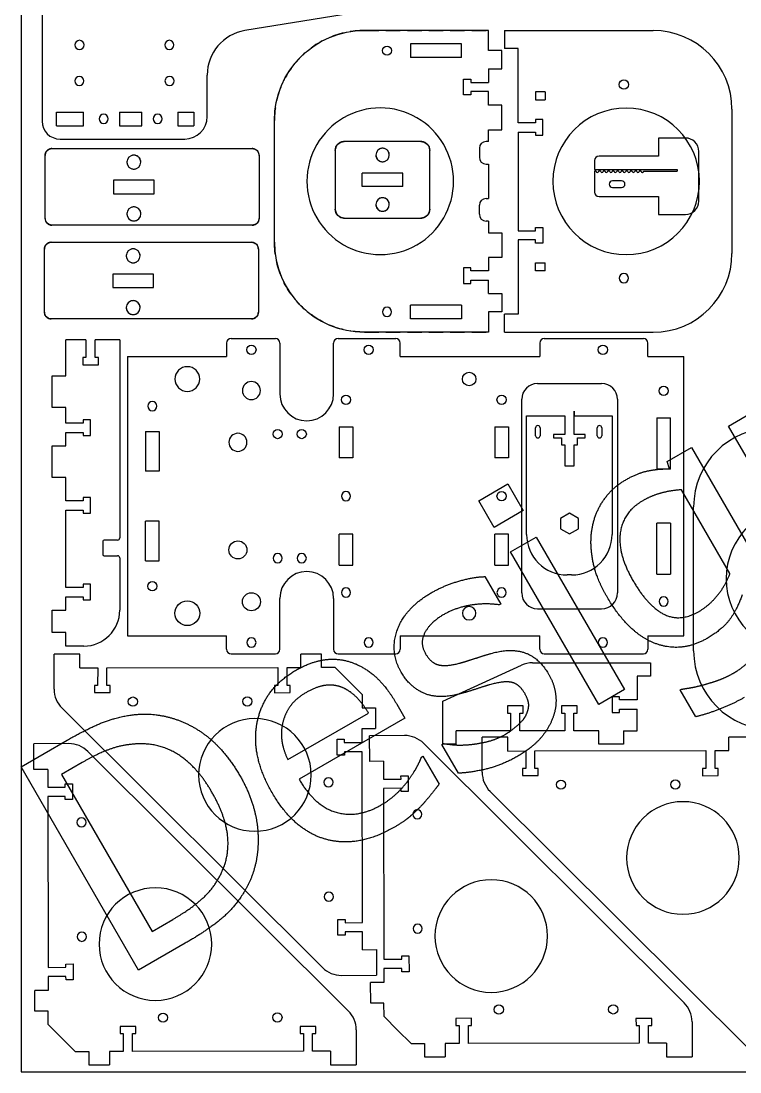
# Model space of a CAD drawing. Header units: millimetres. Extents: x -1447 to 1338, y -755 to 956.
# Drawn here: x -1447.2 to -1127.8, y -755 to -288.2 of the extents above; entities that cross this region are included whole.
import ezdxf

# ---------------------------------------------------------------- set-up
doc = ezdxf.new("R2010")
doc.units = ezdxf.units.MM
doc.linetypes.add('HIDDEN', pattern=[9.525, 6.35, -3.175])
doc.layers.get('0').update_dxf_attribs({"lineweight": 70})
doc.layers.add('Hidden', color=7, linetype='HIDDEN', lineweight=70)

msp = doc.modelspace()

# ---------------------------------------------------------------- linework, layer by layer
at = {"color": 7, "lineweight": -3}
for p, q in [((-1447.18, 7), (-1447.18, -755)), ((-1437.84, -200.82), (-1437.84, -332.68)), ((-1252.92, -277.1), (-1347.7, -292.52)), ((-1239.61, -292.43), (-1294.61, -292.43)), ((-1239.61, -301.4), (-1239.61, -292.43)), ((-1232.4, -292.46), (-1232.4, -300.46)), ((-1232.4, -292.46), (-1166.4, -292.46)), ((-1274.18, -298.4), (-1274.18, -304.4)), ((-1251.61, -298.4), (-1274.18, -298.4)), ((-1251.61, -304.4), (-1251.61, -298.4)), ((-1233.61, -301.4), (-1239.61, -301.4)), ((-1233.61, -309.55), (-1233.61, -301.4)), ((-1226.4, -300.46), (-1232.4, -300.46)), ((-1226.4, -333.46), (-1226.4, -300.46)), ((-1251.61, -304.4), (-1274.18, -304.4)), ((-1364.49, -330.68), (-1364.49, -312.26)), ((-1239.61, -309.55), (-1239.61, -315.5)), ((-1239.61, -309.55), (-1233.61, -309.55)), ((-1250.61, -321.05), (-1250.61, -314.05)), ((-1250.61, -314.05), (-1247.41, -314.05)), ((-1247.41, -314.05), (-1247.41, -315.5)), ((-1247.41, -315.5), (-1239.61, -315.5)), ((-1247.41, -321.05), (-1250.61, -321.05)), ((-1239.61, -319.6), (-1247.41, -319.6)), ((-1247.41, -319.6), (-1247.41, -321.05)), ((-1239.61, -325.6), (-1239.61, -319.6)), ((-1214.4, -319.71), (-1218.6, -319.71)), ((-1218.6, -319.71), (-1218.6, -323.31)), ((-1214.4, -319.71), (-1214.4, -323.31)), ((-1233.61, -325.6), (-1239.61, -325.6)), ((-1233.61, -336.55), (-1233.61, -325.6)), ((-1218.6, -323.31), (-1214.4, -323.31)), ((-1431.45, -334.8), (-1431.45, -328.68)), ((-1431.45, -328.68), (-1419.46, -328.68)), ((-1419.46, -334.8), (-1419.46, -328.68)), ((-1403.4, -328.68), (-1393.54, -328.68)), ((-1403.4, -328.68), (-1403.4, -334.8)), ((-1393.54, -334.8), (-1393.54, -328.68)), ((-1377.47, -328.68), (-1377.47, -334.8)), ((-1377.47, -328.68), (-1370.49, -328.68)), ((-1370.49, -328.68), (-1370.49, -334.8)), ((-1131.4, -327.46), (-1131.4, -391.46)), ((-1431.45, -334.8), (-1419.46, -334.8)), ((-1403.4, -334.8), (-1393.54, -334.8)), ((-1377.47, -334.8), (-1370.49, -334.8)), ((-1334.61, -386.41), (-1334.61, -332.43)), ((-1218.6, -333.46), (-1226.4, -333.46)), ((-1218.6, -332.01), (-1218.6, -333.46)), ((-1215.4, -332.01), (-1218.6, -332.01)), ((-1215.4, -339.01), (-1215.4, -332.01)), ((-1429.84, -340.68), (-1374.49, -340.68)), ((-1239.61, -341.76), (-1239.61, -336.55)), ((-1239.61, -336.55), (-1233.61, -336.55)), ((-1226.4, -337.56), (-1218.6, -337.56)), ((-1226.4, -337.56), (-1226.4, -381.36)), ((-1218.6, -337.56), (-1218.6, -339.01)), ((-1218.6, -339.01), (-1215.4, -339.01)), ((-1152.1, -340.21), (-1164.1, -340.21)), ((-1164.1, -340.21), (-1164.1, -348.21)), ((-1433.46, -344.91), (-1344.46, -344.91)), ((-1269.6, -341.75), (-1303.6, -341.75)), ((-1243.61, -344.76), (-1243.61, -348.76)), ((-1239.61, -341.76), (-1240.61, -341.76)), ((-1436.46, -375.91), (-1436.46, -347.91)), ((-1341.46, -347.91), (-1341.46, -375.91)), ((-1307.6, -345.75), (-1307.6, -371.75)), ((-1265.6, -371.75), (-1265.6, -345.75)), ((-1164.1, -348.21), (-1190.43, -348.21)), ((-1146.1, -368.21), (-1146.1, -346.21)), ((-1240.61, -351.76), (-1239.61, -351.76)), ((-1239.61, -351.76), (-1239.61, -367.08)), ((-1192.43, -350.21), (-1192.43, -354.21)), ((-1192.43, -354.21), (-1155.7, -354.21)), ((-1155.7, -354.21), (-1155.7, -354.91)), ((-1406.04, -358.99), (-1406.04, -364.99)), ((-1388.04, -358.99), (-1406.04, -358.99)), ((-1388.04, -364.99), (-1388.04, -358.99)), ((-1277.6, -355.75), (-1295.6, -355.75)), ((-1295.6, -361.75), (-1295.6, -355.75)), ((-1277.6, -361.75), (-1277.6, -355.75)), ((-1191.87, -354.91), (-1192.43, -354.91)), ((-1192.43, -354.91), (-1192.43, -364.21)), ((-1189.87, -354.91), (-1190.48, -354.91)), ((-1187.87, -354.91), (-1188.48, -354.91)), ((-1185.87, -354.91), (-1186.48, -354.91)), ((-1183.87, -354.91), (-1184.48, -354.91)), ((-1180.43, -359.21), (-1184.43, -359.21)), ((-1181.87, -354.91), (-1182.48, -354.91)), ((-1179.87, -354.91), (-1180.48, -354.91)), ((-1177.87, -354.91), (-1178.48, -354.91)), ((-1175.87, -354.91), (-1176.48, -354.91)), ((-1173.87, -354.91), (-1174.48, -354.91)), ((-1171.87, -354.91), (-1172.48, -354.91)), ((-1170.7, -354.91), (-1155.7, -354.91)), ((-1277.6, -361.75), (-1295.6, -361.75)), ((-1184.43, -362.21), (-1180.43, -362.21)), ((-1406.04, -364.99), (-1388.04, -364.99)), ((-1240.61, -367.08), (-1239.61, -367.08)), ((-1190.43, -366.21), (-1164.1, -366.21)), ((-1164.1, -366.21), (-1164.1, -374.21)), ((-1243.61, -374.08), (-1243.61, -370.08)), ((-1303.6, -375.75), (-1269.6, -375.75)), ((-1239.61, -377.08), (-1240.61, -377.08)), ((-1239.61, -377.08), (-1239.61, -382.29)), ((-1164.1, -374.21), (-1152.1, -374.21)), ((-1344.46, -378.91), (-1433.46, -378.91)), ((-1239.61, -382.29), (-1233.61, -382.29)), ((-1233.61, -382.29), (-1233.61, -393.24)), ((-1226.4, -381.36), (-1218.6, -381.36)), ((-1218.6, -381.36), (-1218.6, -379.91)), ((-1218.6, -379.91), (-1215.4, -379.91)), ((-1215.4, -379.91), (-1215.4, -386.91)), ((-1433.77, -386.53), (-1344.77, -386.53)), ((-1218.6, -385.46), (-1226.4, -385.46)), ((-1226.4, -385.46), (-1226.4, -418.46)), ((-1218.6, -386.91), (-1218.6, -385.46)), ((-1215.4, -386.91), (-1218.6, -386.91)), ((-1436.77, -417.53), (-1436.77, -389.53)), ((-1341.77, -389.53), (-1341.77, -417.53)), ((-1239.61, -393.24), (-1239.61, -399.24)), ((-1233.61, -393.24), (-1239.61, -393.24)), ((-1218.6, -395.61), (-1214.4, -395.61)), ((-1218.6, -399.21), (-1218.6, -395.61)), ((-1214.4, -399.21), (-1214.4, -395.61)), ((-1406.35, -400.61), (-1406.35, -406.61)), ((-1388.35, -400.61), (-1406.35, -400.61)), ((-1388.35, -406.61), (-1388.35, -400.61)), ((-1250.61, -397.79), (-1250.61, -404.79)), ((-1247.41, -397.79), (-1250.61, -397.79)), ((-1247.41, -399.24), (-1247.41, -397.79)), ((-1239.61, -399.24), (-1247.41, -399.24)), ((-1214.4, -399.21), (-1218.6, -399.21)), ((-1250.61, -404.79), (-1247.41, -404.79)), ((-1247.41, -403.34), (-1239.61, -403.34)), ((-1247.41, -404.79), (-1247.41, -403.34)), ((-1239.61, -409.29), (-1239.61, -403.34)), ((-1406.35, -406.61), (-1388.35, -406.61)), ((-1239.61, -409.29), (-1233.61, -409.29)), ((-1233.61, -409.29), (-1233.61, -417.44)), ((-1274.18, -420.44), (-1274.18, -414.44)), ((-1251.61, -414.44), (-1274.18, -414.44)), ((-1251.61, -414.44), (-1251.61, -420.44)), ((-1233.61, -417.44), (-1239.61, -417.44)), ((-1239.61, -417.44), (-1239.61, -426.41)), ((-1226.4, -418.46), (-1232.4, -418.46)), ((-1232.4, -426.46), (-1232.4, -418.46)), ((-1344.77, -420.53), (-1433.77, -420.53)), ((-1251.61, -420.44), (-1274.18, -420.44)), ((-1353.85, -429.26), (-1334.22, -429.26)), ((-1306.35, -429.26), (-1280.74, -429.26)), ((-1239.61, -426.41), (-1294.61, -426.41)), ((-1232.4, -426.46), (-1166.4, -426.46)), ((-1214.78, -429.26), (-1170.73, -429.26)), ((-1418.32, -429.87), (-1427.32, -429.87)), ((-1427.32, -445.82), (-1427.32, -429.87)), ((-1418.32, -429.87), (-1418.32, -437.67)), ((-1403.32, -429.87), (-1414.22, -429.87)), ((-1414.22, -437.67), (-1414.22, -429.87)), ((-1403.32, -429.87), (-1403.32, -517.77)), ((-1355.85, -431.26), (-1355.85, -437.26)), ((-1332.22, -431.26), (-1332.22, -453.86)), ((-1308.35, -453.86), (-1308.35, -431.26)), ((-1278.74, -437.26), (-1278.74, -431.26)), ((-1216.78, -431.26), (-1216.78, -437.26)), ((-1168.73, -437.26), (-1168.73, -431.26)), ((-1419.77, -437.67), (-1419.77, -440.87)), ((-1418.32, -437.67), (-1419.77, -437.67)), ((-1412.77, -437.67), (-1414.22, -437.67)), ((-1412.77, -440.87), (-1412.77, -437.67)), ((-1399.85, -437.26), (-1355.85, -437.26)), ((-1399.85, -437.26), (-1399.85, -561.26)), ((-1278.74, -437.26), (-1216.78, -437.26)), ((-1168.73, -437.26), (-1152.73, -437.26)), ((-1152.73, -561.26), (-1152.73, -437.26)), ((-1419.77, -440.87), (-1412.77, -440.87)), ((-1433.32, -445.82), (-1427.32, -445.82)), ((-1433.32, -459.82), (-1433.32, -445.82)), ((-1217.79, -449.26), (-1189.29, -449.26)), ((-1224.79, -542.26), (-1224.79, -456.26)), ((-1182.29, -456.26), (-1182.29, -542.26)), ((-1427.32, -459.82), (-1433.32, -459.82)), ((-1427.32, -466.82), (-1427.32, -459.82)), ((-1201.53, -461.54), (-1201.53, -463.54)), ((-1201.53, -463.54), (-1201.53, -461.54)), ((-1201.53, -461.54), (-1201.53, -461.54)), ((-1132.9, -468.13), (-1121.5, -461.54)), ((-1419.52, -465.37), (-1419.52, -466.82)), ((-1416.32, -465.37), (-1419.52, -465.37)), ((-1416.32, -472.37), (-1416.32, -465.37)), ((-1222.61, -463.54), (-1205.63, -463.54)), ((-1222.61, -516.27), (-1222.61, -463.54)), ((-1205.63, -463.54), (-1205.63, -471.91)), ((-1201.53, -471.91), (-1201.53, -463.54)), ((-1201.53, -463.54), (-1184.66, -463.54)), ((-1184.66, -463.54), (-1184.66, -516.27)), ((-1164.73, -464.54), (-1158.73, -464.54)), ((-1164.73, -464.54), (-1164.73, -487.21)), ((-1158.73, -487.21), (-1158.73, -464.54)), ((-1419.52, -466.82), (-1427.32, -466.82)), ((-1427.32, -470.92), (-1419.52, -470.92)), ((-1427.32, -476.92), (-1427.32, -470.92)), ((-1419.52, -470.92), (-1419.52, -472.37)), ((-1391.85, -470.54), (-1385.85, -470.54)), ((-1391.85, -470.54), (-1391.85, -488.21)), ((-1385.85, -470.54), (-1385.85, -488.21)), ((-1305.85, -468.54), (-1305.85, -482.31)), ((-1305.85, -468.54), (-1299.85, -468.54)), ((-1299.85, -468.54), (-1299.85, -482.31)), ((-1236.73, -468.54), (-1236.73, -482.31)), ((-1236.73, -468.54), (-1230.73, -468.54)), ((-1230.73, -468.54), (-1230.73, -482.31)), ((-1218.63, -472.41), (-1218.63, -468.91)), ((-1216.63, -468.91), (-1216.63, -472.41)), ((-1191.27, -472.41), (-1191.27, -468.91)), ((-1189.27, -468.91), (-1189.27, -472.41)), ((-1093.78, -535.89), (-1132.9, -468.13)), ((-1419.52, -472.37), (-1416.32, -472.37)), ((-1210.63, -471.91), (-1210.63, -473.34)), ((-1205.63, -471.91), (-1210.63, -471.91)), ((-1210.63, -473.34), (-1207.08, -473.34)), ((-1207.08, -473.34), (-1207.08, -476.54)), ((-1196.63, -471.91), (-1201.53, -471.91)), ((-1200.08, -473.34), (-1196.63, -473.34)), ((-1200.08, -476.54), (-1200.08, -473.34)), ((-1196.63, -473.34), (-1196.63, -471.91)), ((-1433.32, -476.92), (-1427.32, -476.92)), ((-1433.32, -490.92), (-1433.32, -476.92)), ((-1207.08, -476.54), (-1205.63, -476.54)), ((-1205.63, -476.54), (-1205.63, -485.74)), ((-1201.53, -476.54), (-1200.08, -476.54)), ((-1201.53, -485.74), (-1201.53, -476.54)), ((-1160.14, -483.85), (-1149.4, -477.65)), ((-1149.4, -477.65), (-1114.73, -537.71)), ((-1299.85, -482.31), (-1305.85, -482.31)), ((-1230.73, -482.31), (-1236.73, -482.31)), ((-1159.13, -487.15), (-1160.14, -483.85)), ((-1385.85, -488.21), (-1391.85, -488.21)), ((-1205.63, -485.74), (-1201.53, -485.74)), ((-1158.73, -487.21), (-1164.73, -487.21)), ((-1427.32, -490.92), (-1433.32, -490.92)), ((-1427.32, -501.32), (-1427.32, -490.92)), ((-1243.89, -501.31), (-1230.91, -493.81)), ((-1230.91, -493.81), (-1224.08, -505.64)), ((-1132.3, -533.62), (-1153.77, -496.43)), ((-1419.52, -501.32), (-1427.32, -501.32)), ((-1419.52, -499.87), (-1419.52, -501.32)), ((-1416.32, -499.87), (-1419.52, -499.87)), ((-1416.32, -506.87), (-1416.32, -499.87)), ((-1237.06, -513.14), (-1243.89, -501.31)), ((-1148.43, -567.97), (-1148.43, -503.97)), ((-1427.32, -505.42), (-1419.52, -505.42)), ((-1427.32, -539.82), (-1427.32, -505.42)), ((-1419.52, -505.42), (-1419.52, -506.87)), ((-1419.52, -506.87), (-1416.32, -506.87)), ((-1224.08, -505.64), (-1237.06, -513.14)), ((-1203.57, -506.82), (-1207.57, -509.13)), ((-1199.57, -509.13), (-1203.57, -506.82)), ((-1385.85, -510.31), (-1391.85, -510.31)), ((-1391.85, -527.98), (-1391.85, -510.31)), ((-1385.85, -527.98), (-1385.85, -510.31)), ((-1207.57, -509.13), (-1207.57, -513.75)), ((-1199.57, -513.75), (-1199.57, -509.13)), ((-1158.73, -511.31), (-1164.73, -511.31)), ((-1164.73, -533.98), (-1164.73, -511.31)), ((-1158.73, -511.31), (-1158.73, -533.98)), ((-1305.85, -529.98), (-1305.85, -516.21)), ((-1299.85, -516.21), (-1305.85, -516.21)), ((-1299.85, -529.98), (-1299.85, -516.21)), ((-1236.73, -529.98), (-1236.73, -516.21)), ((-1230.73, -516.21), (-1236.73, -516.21)), ((-1230.73, -529.98), (-1230.73, -516.21)), ((-1229.72, -524.02), (-1218.32, -517.44)), ((-1218.32, -517.44), (-1179.19, -585.2)), ((-1207.57, -513.75), (-1203.57, -516.06)), ((-1203.57, -516.06), (-1199.57, -513.75)), ((-1410.82, -519.27), (-1410.82, -525.22)), ((-1404.32, -518.77), (-1410.32, -518.77)), ((-1410.32, -525.72), (-1404.32, -525.72)), ((-1403.32, -526.72), (-1403.32, -549.87)), ((-1190.6, -591.78), (-1229.72, -524.02)), ((-1391.85, -527.98), (-1385.85, -527.98)), ((-1305.85, -529.98), (-1299.85, -529.98)), ((-1236.73, -529.98), (-1230.73, -529.98)), ((-1241.17, -535.01), (-1234.13, -547.2)), ((-1202.66, -534.27), (-1204.61, -534.27)), ((-1164.73, -533.98), (-1158.73, -533.98)), ((-1419.52, -539.82), (-1427.32, -539.82)), ((-1419.52, -538.37), (-1419.52, -539.82)), ((-1416.32, -538.37), (-1419.52, -538.37)), ((-1416.32, -545.37), (-1416.32, -538.37)), ((-1427.32, -543.92), (-1419.52, -543.92)), ((-1427.32, -549.87), (-1427.32, -543.92)), ((-1419.52, -543.92), (-1419.52, -545.37)), ((-1419.52, -545.37), (-1416.32, -545.37)), ((-1332.22, -567.26), (-1332.22, -544.66)), ((-1308.35, -544.66), (-1308.35, -567.26)), ((-1433.32, -549.87), (-1427.32, -549.87)), ((-1433.32, -559.87), (-1433.32, -549.87)), ((-1234.13, -547.2), (-1234.74, -547.55)), ((-1217.79, -549.26), (-1189.29, -549.26)), ((-1427.32, -559.87), (-1433.32, -559.87)), ((-1427.32, -565.87), (-1427.32, -559.87)), ((-1399.85, -561.26), (-1355.85, -561.26)), ((-1355.85, -567.26), (-1355.85, -561.26)), ((-1278.74, -561.26), (-1278.74, -567.26)), ((-1278.74, -561.26), (-1216.78, -561.26)), ((-1216.78, -567.26), (-1216.78, -561.26)), ((-1168.73, -561.26), (-1152.73, -561.26)), ((-1168.73, -561.26), (-1168.73, -567.26)), ((-1419.32, -565.87), (-1427.32, -565.87)), ((-1353.85, -569.26), (-1334.22, -569.26)), ((-1306.35, -569.26), (-1280.74, -569.26)), ((-1214.78, -569.26), (-1170.73, -569.26)), ((-1421.08, -569.46), (-1432.48, -569.46)), ((-1432.48, -584.97), (-1432.48, -569.46)), ((-1421.07, -575.57), (-1421.08, -569.46)), ((-1313.71, -569.46), (-1322.86, -569.46)), ((-1322.85, -575.37), (-1322.86, -569.46)), ((-1313.7, -575.35), (-1313.71, -569.46)), ((-1219.93, -573.28), (-1167.56, -573.28)), ((-1167.56, -573.28), (-1167.56, -579.28)), ((-1421.07, -575.57), (-1413.13, -575.56)), ((-1413.13, -575.56), (-1413.14, -583.32)), ((-1409.04, -575.55), (-1333.13, -575.39)), ((-1409.04, -583.31), (-1409.04, -575.55)), ((-1333.13, -575.39), (-1333.14, -583.34)), ((-1329.04, -575.38), (-1322.85, -575.37)), ((-1329.04, -583.33), (-1329.04, -575.38)), ((-1307.7, -575.34), (-1313.7, -575.35)), ((-1307.7, -575.34), (-1301.69, -581.33)), ((-1259.86, -590.28), (-1224.9, -574.36)), ((-1414.59, -583.32), (-1414.59, -586.52)), ((-1413.14, -583.32), (-1414.59, -583.32)), ((-1407.59, -583.31), (-1409.04, -583.31)), ((-1407.59, -586.51), (-1407.59, -583.31)), ((-1334.59, -583.34), (-1334.59, -586.54)), ((-1333.14, -583.34), (-1334.59, -583.34)), ((-1327.59, -583.32), (-1329.04, -583.33)), ((-1327.59, -586.52), (-1327.59, -583.32)), ((-1295.67, -587.31), (-1301.69, -581.33)), ((-1167.56, -579.28), (-1173.56, -579.28)), ((-1173.56, -579.28), (-1173.56, -589.77)), ((-1414.59, -586.52), (-1407.59, -586.51)), ((-1334.59, -586.54), (-1327.59, -586.52)), ((-1295.67, -587.31), (-1295.66, -593.31)), ((-1179.19, -585.2), (-1190.6, -591.78)), ((-1154.36, -585.34), (-1153.76, -584.99)), ((-1147.5, -597.23), (-1154.36, -585.34)), ((-1280.26, -591.71), (-1276.69, -597.89)), ((-1259.86, -609.46), (-1259.86, -590.28)), ((-1231.16, -592.46), (-1231.16, -595.66)), ((-1224.16, -592.46), (-1231.16, -592.46)), ((-1224.16, -595.66), (-1224.16, -592.46)), ((-1207.16, -592.46), (-1207.16, -595.66)), ((-1200.16, -592.46), (-1207.16, -592.46)), ((-1200.16, -595.66), (-1200.16, -592.46)), ((-1184.56, -588.32), (-1184.56, -595.32)), ((-1181.36, -588.32), (-1184.56, -588.32)), ((-1181.36, -589.77), (-1181.36, -588.32)), ((-1173.56, -589.77), (-1181.36, -589.77)), ((-1428.95, -593.48), (-1313.31, -708.64)), ((-1328.69, -616.27), (-1292.83, -595.57)), ((-1295.66, -593.31), (-1289.77, -593.3)), ((-1289.77, -593.3), (-1289.74, -602.45)), ((-1231.16, -595.66), (-1229.71, -595.66)), ((-1229.71, -595.66), (-1229.71, -603.46)), ((-1225.61, -595.66), (-1224.16, -595.66)), ((-1225.61, -603.46), (-1225.61, -595.66)), ((-1207.16, -595.66), (-1205.71, -595.66)), ((-1205.71, -595.66), (-1205.71, -603.46)), ((-1201.61, -595.66), (-1200.16, -595.66)), ((-1201.61, -603.46), (-1201.61, -595.66)), ((-1184.56, -595.32), (-1181.36, -595.32)), ((-1181.36, -593.87), (-1173.56, -593.87)), ((-1181.36, -595.32), (-1181.36, -593.87)), ((-1173.56, -603.46), (-1173.56, -593.87)), ((-1276.69, -597.89), (-1323.64, -625)), ((-1295.64, -602.47), (-1289.74, -602.45)), ((-1295.63, -608.66), (-1295.64, -602.47)), ((-1276.83, -605.58), (-1292.34, -605.64)), ((-1292.29, -617.04), (-1292.34, -605.64)), ((-1253.86, -609.46), (-1253.86, -603.46)), ((-1229.71, -603.46), (-1253.86, -603.46)), ((-1230.96, -606.34), (-1242.36, -606.34)), ((-1242.36, -621.85), (-1242.36, -606.34)), ((-1230.95, -612.45), (-1230.96, -606.34)), ((-1205.71, -603.46), (-1225.61, -603.46)), ((-1190.56, -603.46), (-1201.61, -603.46)), ((-1190.56, -609.46), (-1190.56, -603.46)), ((-1179.56, -603.46), (-1173.56, -603.46)), ((-1179.56, -603.46), (-1179.56, -609.46)), ((-1123.59, -606.34), (-1132.74, -606.34)), ((-1132.73, -612.25), (-1132.74, -606.34)), ((-1447.18, -619.49), (-1426.62, -607.61)), ((-1425.99, -609.16), (-1441.5, -609.22)), ((-1441.45, -620.62), (-1441.5, -609.22)), ((-1306.78, -607.25), (-1303.58, -607.24)), ((-1306.76, -614.25), (-1306.78, -607.25)), ((-1303.58, -607.24), (-1303.58, -608.69)), ((-1303.58, -608.69), (-1295.63, -608.66)), ((-1152.67, -724.23), (-1268.31, -609.07)), ((-1260.21, -609.49), (-1259.6, -609.14)), ((-1252.82, -622.29), (-1260.21, -609.49)), ((-1253.86, -609.46), (-1259.86, -609.46)), ((-1179.56, -609.46), (-1190.56, -609.46)), ((-1301.83, -727.81), (-1417.47, -612.65)), ((-1303.56, -614.23), (-1306.76, -614.25)), ((-1295.62, -612.75), (-1303.57, -612.78)), ((-1303.57, -612.78), (-1303.56, -614.23)), ((-1295.47, -688.66), (-1295.62, -612.75)), ((-1269.31, -615.15), (-1268.65, -614.76)), ((-1268.65, -614.76), (-1261.47, -627.2)), ((-1230.95, -612.45), (-1223.01, -612.44)), ((-1223.01, -612.44), (-1223.02, -620.2)), ((-1218.92, -612.43), (-1143.01, -612.27)), ((-1218.92, -620.19), (-1218.92, -612.43)), ((-1143.01, -612.27), (-1143.02, -620.22)), ((-1138.92, -612.26), (-1132.73, -612.25)), ((-1138.92, -620.21), (-1138.92, -612.26)), ((-1395.03, -709.81), (-1447.18, -619.49)), ((-1435.34, -620.61), (-1441.45, -620.62)), ((-1435.34, -620.61), (-1435.32, -628.54)), ((-1420.05, -617.58), (-1429.21, -622.86)), ((-1286.18, -617.03), (-1292.29, -617.04)), ((-1286.18, -617.03), (-1286.16, -624.96)), ((-1224.47, -620.2), (-1224.47, -623.4)), ((-1223.02, -620.2), (-1224.47, -620.2)), ((-1217.47, -620.19), (-1218.92, -620.19)), ((-1217.47, -623.39), (-1217.47, -620.19)), ((-1144.47, -620.22), (-1144.47, -623.42)), ((-1143.02, -620.22), (-1144.47, -620.22)), ((-1137.47, -620.2), (-1138.92, -620.21)), ((-1137.47, -623.4), (-1137.47, -620.2)), ((-1429.21, -622.86), (-1388.97, -692.57)), ((-1286.16, -624.96), (-1278.4, -624.93)), ((-1278.41, -623.48), (-1275.21, -623.46)), ((-1278.4, -624.93), (-1278.41, -623.48)), ((-1275.21, -623.46), (-1275.19, -630.46)), ((-1224.47, -623.4), (-1217.47, -623.39)), ((-1144.47, -623.42), (-1137.47, -623.4)), ((-1435.32, -628.54), (-1427.56, -628.51)), ((-1427.57, -627.06), (-1424.37, -627.04)), ((-1427.56, -628.51), (-1427.57, -627.06)), ((-1424.37, -627.04), (-1424.35, -634.04)), ((-1278.39, -629.02), (-1286.16, -629.05)), ((-1286.16, -629.05), (-1286, -704.96)), ((-1278.39, -630.47), (-1278.39, -629.02)), ((-1427.55, -632.6), (-1435.32, -632.63)), ((-1435.32, -632.63), (-1435.16, -708.54)), ((-1427.55, -634.05), (-1427.55, -632.6)), ((-1424.35, -634.04), (-1427.55, -634.05)), ((-1275.19, -630.46), (-1278.39, -630.47)), ((-1238.83, -630.36), (-1123.19, -745.52)), ((-1388.97, -692.57), (-1379.81, -687.28)), ((-1306.43, -687.25), (-1303.23, -687.24)), ((-1306.42, -694.25), (-1306.43, -687.25)), ((-1303.23, -687.24), (-1303.23, -688.69)), ((-1303.23, -688.69), (-1295.47, -688.66)), ((-1303.22, -694.23), (-1306.42, -694.25)), ((-1295.46, -692.75), (-1303.22, -692.78)), ((-1303.22, -692.78), (-1303.22, -694.23)), ((-1295.44, -700.69), (-1295.46, -692.75)), ((-1374.22, -697.8), (-1395.03, -709.81)), ((-1295.44, -700.69), (-1289.33, -700.67)), ((-1289.33, -700.67), (-1289.29, -712.07)), ((-1278.06, -703.48), (-1274.86, -703.46)), ((-1278.05, -704.93), (-1278.06, -703.48)), ((-1274.86, -703.46), (-1274.84, -710.46)), ((-1435.16, -708.54), (-1427.21, -708.51)), ((-1427.22, -707.06), (-1424.02, -707.04)), ((-1427.21, -708.51), (-1427.22, -707.06)), ((-1424.02, -707.04), (-1424, -714.04)), ((-1286, -704.96), (-1278.05, -704.93)), ((-1278.05, -709.02), (-1285.99, -709.05)), ((-1285.99, -709.05), (-1285.98, -715.25)), ((-1278.04, -710.47), (-1278.05, -709.02)), ((-1427.21, -712.6), (-1435.15, -712.63)), ((-1435.15, -712.63), (-1435.14, -718.83)), ((-1427.2, -714.05), (-1427.21, -712.6)), ((-1424, -714.04), (-1427.2, -714.05)), ((-1304.79, -712.13), (-1289.29, -712.07)), ((-1274.84, -710.46), (-1278.04, -710.47)), ((-1285.98, -715.25), (-1291.89, -715.26)), ((-1291.85, -724.41), (-1291.89, -715.26)), ((-1435.14, -718.83), (-1441.05, -718.84)), ((-1441.01, -727.99), (-1441.05, -718.84)), ((-1435.12, -727.98), (-1441.01, -727.99)), ((-1435.11, -733.98), (-1435.12, -727.98)), ((-1285.96, -724.4), (-1291.85, -724.41)), ((-1285.95, -730.4), (-1285.96, -724.4)), ((-1285.95, -730.4), (-1279.94, -736.38)), ((-1247.04, -731.17), (-1254.04, -731.19)), ((-1254.04, -731.19), (-1254.03, -734.39)), ((-1247.04, -734.37), (-1247.04, -731.17)), ((-1167.04, -731.19), (-1174.04, -731.2)), ((-1174.04, -731.2), (-1174.03, -734.4)), ((-1167.04, -734.39), (-1167.04, -731.19)), ((-1149.14, -732.74), (-1149.15, -748.25)), ((-1435.11, -733.98), (-1429.1, -739.96)), ((-1396.2, -734.75), (-1403.2, -734.77)), ((-1403.2, -734.77), (-1403.19, -737.97)), ((-1396.2, -737.95), (-1396.2, -734.75)), ((-1316.2, -734.77), (-1323.2, -734.78)), ((-1323.2, -734.78), (-1323.19, -737.98)), ((-1316.2, -737.97), (-1316.2, -734.77)), ((-1298.3, -736.32), (-1298.31, -751.83)), ((-1273.92, -742.37), (-1279.94, -736.38)), ((-1254.03, -734.39), (-1252.58, -734.38)), ((-1252.58, -734.38), (-1252.58, -742.33)), ((-1248.49, -734.37), (-1247.04, -734.37)), ((-1248.49, -742.32), (-1248.49, -734.37)), ((-1174.03, -734.4), (-1172.58, -734.4)), ((-1172.58, -734.4), (-1172.58, -742.16)), ((-1168.49, -734.39), (-1167.04, -734.39)), ((-1168.49, -742.15), (-1168.49, -734.39)), ((-1423.08, -745.95), (-1429.1, -739.96)), ((-1403.19, -737.97), (-1401.74, -737.96)), ((-1401.74, -737.96), (-1401.74, -745.91)), ((-1397.65, -737.95), (-1396.2, -737.95)), ((-1397.65, -745.9), (-1397.65, -737.95)), ((-1323.19, -737.98), (-1321.74, -737.98)), ((-1321.74, -737.98), (-1321.74, -745.74)), ((-1317.65, -737.97), (-1316.2, -737.97)), ((-1317.65, -745.73), (-1317.65, -737.97)), ((-1160.55, -742.14), (-1168.49, -742.15)), ((-1160.55, -742.14), (-1160.54, -748.25)), ((-1423.08, -745.95), (-1417.09, -745.94)), ((-1417.09, -745.94), (-1417.07, -751.83)), ((-1401.74, -745.91), (-1407.93, -745.92)), ((-1407.93, -745.92), (-1407.92, -751.83)), ((-1321.74, -745.74), (-1397.65, -745.9)), ((-1309.71, -745.72), (-1317.65, -745.73)), ((-1309.71, -745.72), (-1309.7, -751.83)), ((-1273.92, -742.37), (-1267.93, -742.36)), ((-1267.93, -742.36), (-1267.91, -748.25)), ((-1252.58, -742.33), (-1258.77, -742.34)), ((-1258.77, -742.34), (-1258.76, -748.25)), ((-1172.58, -742.16), (-1248.49, -742.32)), ((-1267.91, -748.25), (-1258.76, -748.25)), ((-1160.54, -748.25), (-1149.15, -748.25)), ((-1447.18, -755), (-167.18, -755)), ((-1417.07, -751.83), (-1407.92, -751.83)), ((-1309.7, -751.83), (-1298.31, -751.83))]:
    msp.add_line(p, q, dxfattribs=at)
at = {"color": 7, "lineweight": -3, "extrusion": (9.38225e-15, -5.97317e-15, -1)}
for centre in [(1421.22, -298.87), (1381.29, -298.87), (1421.27, -314.87), (1381.19, -314.87), (1410.45, -331.68), (1386.49, -331.68)]:
    msp.add_circle(centre, 2.05, dxfattribs=at)
at = {"color": 7, "lineweight": -3}
for centre, radius in [((-1284.61, -301.4), 2.05), ((-1179.4, -316.46), 2.05), ((-1344.85, -434.26), 2.05), ((-1292.79, -434.26), 2.05), ((-1188.73, -434.26), 2.05), ((-1248.15, -447.26), 3), ((-1161.73, -452.49), 2.05), ((-1302.85, -456.45), 2.05), ((-1233.73, -456.45), 2.05), ((-1333.2, -471.69), 2.05), ((-1322.5, -471.69), 2.05), ((-1233.73, -499.26), 2.05), ((-1350.86, -523.16), 4), ((-1388.85, -539.26), 2.05), ((-1373.29, -551.26), 5.5), ((-1344.86, -546.16), 4), ((-1397.48, -590.51), 2.05), ((-1346.68, -590.43), 2.05), ((-1207.36, -627.39), 2.05), ((-1156.56, -627.31), 2.05), ((-1234.94, -727.28), 2.05), ((-1184.14, -727.2), 2.05), ((-1384.1, -730.86), 2.05), ((-1333.3, -730.78), 2.05)]:
    msp.add_circle(centre, radius, dxfattribs=at)
at = {"color": 7, "lineweight": -3, "extrusion": (8.67362e-19, 1.04899e-15, -1)}
msp.add_circle((1179.4, -402.46), 2.05, dxfattribs=at)
at = {"color": 7, "lineweight": -3, "extrusion": (8.67362e-19, -8.38386e-16, -1)}
for centre, radius in [((1284.61, -417.44), 2.05), ((1101.43, -535.97), 32.55)]:
    msp.add_circle(centre, radius, dxfattribs=at)
at = {"color": 7, "lineweight": -3, "extrusion": (-4.8491e-15, 5.55112e-17, -1)}
for centre, radius in [((1373.29, -447.26), 5.5), ((1388.85, -459.26), 2.05), ((1302.85, -499.26), 2.05), ((1302.85, -542.07), 2.05), ((1233.73, -542.07), 2.05), ((1161.73, -546.03), 2.05), ((1344.85, -564.26), 2.05), ((1292.79, -564.26), 2.05), ((1188.73, -564.26), 2.05)]:
    msp.add_circle(centre, radius, dxfattribs=at)
at = {"color": 7, "lineweight": -3, "extrusion": (6.78696e-15, 5.55112e-17, -1)}
msp.add_circle((1344.86, -452.36), 4, dxfattribs=at)
at = {"color": 7, "lineweight": -3, "extrusion": (6.78697e-15, 5.55112e-17, -1)}
msp.add_circle((1350.86, -475.36), 4, dxfattribs=at)
at = {"color": 7, "lineweight": -3, "extrusion": (-4.8491e-15, 8.54774e-15, -1)}
msp.add_circle((1333.2, -526.83), 2.05, dxfattribs=at)
at = {"color": 7, "lineweight": -3, "extrusion": (-4.8491e-15, 8.62502e-15, -1)}
msp.add_circle((1322.5, -526.83), 2.05, dxfattribs=at)
at = {"color": 7, "lineweight": -3, "extrusion": (-1.40978e-15, 5.55112e-17, -1)}
msp.add_circle((1248.15, -551.26), 3, dxfattribs=at)
at = {"color": 7, "lineweight": -3, "extrusion": (4.27612e-15, 1.16741e-16, -1)}
for centre, radius in [((1343.3, -623.08), 25), ((1310.61, -626.36), 2.05), ((1153.18, -659.96), 25), ((1310.47, -677.16), 2.05)]:
    msp.add_circle(centre, radius, dxfattribs=at)
at = {"color": 7, "lineweight": -3, "extrusion": (-4.27439e-15, -5.71917e-18, -1)}
for centre, radius in [((1271.15, -640.55), 2.05), ((1420.31, -644.13), 2.05), ((1238.33, -694.63), 25), ((1387.49, -698.21), 25), ((1271.02, -691.35), 2.05), ((1420.18, -694.93), 2.05)]:
    msp.add_circle(centre, radius, dxfattribs=at)
at = {"color": 7, "lineweight": -3}
for centre, radius, start, end in [((-1344.49, -312.26), 20, 99.2424, 180), ((-1166.4, -327.46), 35, 0, 90), ((-1374.49, -330.68), 10, 270, 0), ((-1287.61, -359.4), 32.55, 359.9691, 180.0309), ((-1178.4, -359.46), 32.55, 0, 180), ((-1429.84, -332.68), 8, 180, 270), ((-1152.1, -346.21), 6, 360, 90), ((-1240.61, -344.76), 3, 90, 180), ((-1240.61, -348.76), 3, 180, 270), ((-1190.43, -350.21), 2, 90, 180), ((-1191.87, -355.11), 0.2, 4.096, 90), ((-1191.17, -355.06), 0.5, 184.096, 355.904), ((-1190.48, -355.11), 0.2, 90, 175.904), ((-1189.87, -355.11), 0.2, 4.096, 90), ((-1189.17, -355.06), 0.5, 184.096, 355.904), ((-1188.48, -355.11), 0.2, 90, 175.904), ((-1187.87, -355.11), 0.2, 4.096, 90), ((-1187.17, -355.06), 0.5, 184.096, 355.904), ((-1186.48, -355.11), 0.2, 90, 175.904), ((-1184.43, -360.71), 1.5, 90, 270), ((-1185.87, -355.11), 0.2, 4.096, 90), ((-1185.17, -355.06), 0.5, 184.096, 355.904), ((-1184.48, -355.11), 0.2, 90, 175.904), ((-1183.87, -355.11), 0.2, 4.096, 90), ((-1183.17, -355.06), 0.5, 184.096, 355.904), ((-1182.48, -355.11), 0.2, 90, 175.904), ((-1181.87, -355.11), 0.2, 4.096, 90), ((-1181.17, -355.06), 0.5, 184.096, 355.904), ((-1180.48, -355.11), 0.2, 90, 175.904), ((-1180.43, -360.71), 1.5, 270, 90), ((-1179.87, -355.11), 0.2, 4.096, 90), ((-1179.17, -355.06), 0.5, 184.096, 355.904), ((-1178.48, -355.11), 0.2, 90, 175.904), ((-1177.87, -355.11), 0.2, 4.096, 90), ((-1177.17, -355.06), 0.5, 184.096, 355.904), ((-1176.48, -355.11), 0.2, 90, 175.904), ((-1175.87, -355.11), 0.2, 4.096, 90), ((-1175.17, -355.06), 0.5, 184.096, 355.904), ((-1174.48, -355.11), 0.2, 90, 175.904), ((-1173.87, -355.11), 0.2, 4.096, 90), ((-1173.17, -355.06), 0.5, 184.096, 355.904), ((-1172.48, -355.11), 0.2, 90, 175.904), ((-1171.87, -355.11), 0.2, 4.096, 90), ((-1171.17, -355.06), 0.5, 184.096, 17.4576), ((-1287.61, -359.44), 32.55, 179.9691, 0.0309), ((-1178.4, -359.46), 32.55, 180, 360), ((-1240.61, -370.08), 3, 90, 180), ((-1190.43, -364.21), 2, 180, 270), ((-1152.1, -368.21), 6, 270, 0), ((-1240.61, -374.08), 3, 180, 270), ((-1166.4, -391.46), 35, 270, 0), ((-1353.85, -431.26), 2, 90, 180), ((-1334.22, -431.26), 2, 360, 90), ((-1306.35, -431.26), 2, 90, 180), ((-1280.74, -431.26), 2, 360, 90), ((-1214.78, -431.26), 2, 90, 180), ((-1170.73, -431.26), 2, 360, 90), ((-1217.79, -456.26), 7, 90, 180), ((-1189.29, -456.26), 7, 0, 90), ((-1320.28, -453.86), 11.93, 180, 0), ((-1217.63, -468.91), 1, 360, 180), ((-1190.27, -468.91), 1, 360, 180), ((-1113.43, -503.97), 35, 90, 180), ((-1217.63, -472.41), 1, 180, 0), ((-1190.27, -472.41), 1, 180, 0), ((-1404.32, -517.77), 1, 270, 0), ((-1204.61, -516.27), 18, 180, 270), ((-1202.66, -516.27), 18, 270, 0), ((-1410.32, -519.27), 0.5, 90, 180), ((-1410.32, -525.22), 0.5, 180, 270), ((-1404.32, -526.72), 1, 360, 90), ((-1320.28, -544.66), 11.93, 0, 180), ((-1217.79, -542.26), 7, 180, 270), ((-1189.29, -542.26), 7, 270, 0), ((-1419.32, -549.87), 16, 270, 0), ((-1353.85, -567.26), 2, 180, 270), ((-1334.22, -567.26), 2, 270, 0), ((-1306.35, -567.26), 2, 180, 270), ((-1280.74, -567.26), 2, 270, 0), ((-1214.78, -567.26), 2, 180, 270), ((-1170.73, -567.26), 2, 270, 0), ((-1113.43, -567.97), 35, 180, 270), ((-1219.93, -585.28), 12, 90, 114.4743), ((-1420.48, -584.97), 12, 179.9869, 225.1178), ((-1276.78, -617.58), 12, 45.1178, 90.2486), ((-1425.94, -621.16), 12, 45.1178, 90.2486), ((-1230.36, -621.85), 12, 179.9869, 225.1178), ((-1304.85, -700.13), 12, 225.1178, 270.2486), ((-1310.3, -736.32), 12, 359.9869, 45.1178), ((-1161.14, -732.74), 12, 359.9869, 45.1178)]:
    msp.add_arc(centre, radius, start, end, dxfattribs=at)
at = {"color": 7, "lineweight": -3, "extrusion": (8.67362e-19, -8.38489e-16, -1)}
msp.add_ellipse((-1294.61, -332.43), major_axis=(0, 40), ratio=0.999999, start_param=4.712389, end_param=6.283185, dxfattribs=at)
at = {"color": 7, "lineweight": -3, "extrusion": (-1.07364e-35, -1.23259e-32, -1)}
for centre, major_axis, start_param, end_param in [((-1433.46, -347.91), (-3, 0), 6.282317, 7.853114), ((-1344.46, -347.91), (-3, 0), 1.569928, 3.140725), ((-1303.6, -345.75), (4, 0), 3.140725, 4.711521), ((-1269.6, -345.75), (4, 0), 4.711521, 6.282317), ((-1269.6, -371.75), (4, 0), 6.282317, 7.853114), ((-1433.46, -375.91), (-3, 0), 4.711521, 6.282317), ((-1344.46, -375.91), (-3, 0), 3.140725, 4.711521), ((-1433.77, -389.53), (-3, 0), 6.282317, 7.853114), ((-1344.77, -389.53), (-3, 0), 1.569928, 3.140725), ((-1433.77, -417.53), (-3, 0), 4.711521, 6.282317), ((-1344.77, -417.53), (-3, 0), 3.140725, 4.711521)]:
    msp.add_ellipse(centre, major_axis=major_axis, ratio=1, start_param=start_param, end_param=end_param, dxfattribs=at)
for centre, major_axis in [((-1286.59, -347.75), (3, 0)), ((-1397.05, -350.91), (-3.1, 0)), ((-1286.59, -369.75), (3, 0)), ((-1397.04, -373.91), (-3.1, 0)), ((-1397.36, -392.53), (-3.1, 0)), ((-1397.35, -415.53), (-3.1, 0))]:
    msp.add_ellipse(centre, major_axis=major_axis, ratio=1, dxfattribs=at)
at = {"color": 7, "lineweight": -3, "extrusion": (-2.14727e-35, -2.46519e-32, -1)}
msp.add_ellipse((-1303.6, -371.75), major_axis=(4, 0), ratio=1, start_param=1.569928, end_param=3.140725, dxfattribs=at)
at = {"color": 7, "lineweight": -3}
msp.add_ellipse((-1294.61, -386.41), major_axis=(0, -40), ratio=0.999999, start_param=4.712389, end_param=6.283185, dxfattribs=at)
for points in [[(-1178.76, -492.09), (-1173.48, -489.05), (-1168.91, -488.07)], [(-1168.91, -488.07), (-1164.34, -487.09), (-1159.13, -487.15)], [(-1188.19, -500.69), (-1184.34, -495.32), (-1178.76, -492.09)], [(-1163.32, -498.02), (-1167.44, -499.23), (-1171.02, -501.3)], [(-1153.77, -496.43), (-1159.2, -496.82), (-1163.32, -498.02)], [(-1193.34, -512.65), (-1192.04, -506.07), (-1188.19, -500.69)], [(-1171.02, -501.3), (-1179.69, -506.3), (-1180.99, -515.54)], [(-1193.32, -527.39), (-1194.72, -519.51), (-1193.34, -512.65)], [(-1180.99, -515.54), (-1182.29, -524.79), (-1175.42, -536.68)], [(-1187.05, -543.71), (-1191.92, -535.28), (-1193.32, -527.39)], [(-1252.79, -537.02), (-1246.28, -535.12), (-1241.17, -535.01)], [(-1175.42, -536.68), (-1168.91, -547.96), (-1161.72, -551.65)], [(-1137.92, -543.42), (-1134.24, -538.94), (-1132.3, -533.62)], [(-1264.94, -542.17), (-1259.3, -538.92), (-1252.79, -537.02)], [(-1279.99, -558.55), (-1276.4, -548.79), (-1264.94, -542.17)], [(-1165.91, -564.51), (-1177.73, -559.85), (-1187.05, -543.71)], [(-1146.04, -550.45), (-1141.61, -547.89), (-1137.92, -543.42)], [(-1126.87, -543.02), (-1129.17, -549.69), (-1132.49, -554.15)], [(-1247.63, -547.71), (-1254.15, -548.81), (-1259.61, -551.96)], [(-1234.74, -547.55), (-1241.1, -546.61), (-1247.63, -547.71)], [(-1161.72, -551.65), (-1154.53, -555.35), (-1146.04, -550.45)], [(-1259.61, -551.96), (-1265.25, -555.22), (-1267.77, -559.82)], [(-1132.49, -554.15), (-1135.82, -558.62), (-1142.49, -562.47)], [(-1278.29, -577.47), (-1283.58, -568.31), (-1279.99, -558.55)], [(-1267.77, -559.82), (-1270.29, -564.43), (-1267.52, -569.22)], [(-1142.49, -562.47), (-1154.08, -569.16), (-1165.91, -564.51)], [(-1267.52, -569.22), (-1265.07, -573.47), (-1261.56, -574.23)], [(-1245.75, -571.42), (-1242.26, -570.25), (-1238.31, -569.1)], [(-1238.31, -569.1), (-1229.7, -566.64), (-1223.39, -568.82)], [(-1223.39, -568.82), (-1217.08, -571), (-1212.73, -578.52)], [(-1325.2, -576.64), (-1318.89, -573), (-1312.98, -572.02)], [(-1312.98, -572.02), (-1307.08, -571.03), (-1301.2, -572.81)], [(-1301.2, -572.81), (-1295.32, -574.6), (-1290.14, -579.09)], [(-1261.56, -574.23), (-1258.04, -574.99), (-1252.18, -573.39)], [(-1252.18, -573.39), (-1249.24, -572.58), (-1245.75, -571.42)], [(-1130.95, -577.97), (-1125.68, -574.93), (-1122.81, -571.41)], [(-1342.23, -599.54), (-1339.21, -584.73), (-1325.2, -576.64)], [(-1268.21, -586.81), (-1274.44, -584.14), (-1278.29, -577.47)], [(-1212.73, -578.52), (-1210.21, -582.89), (-1209.68, -587.8)], [(-1137.06, -580.85), (-1134.11, -579.79), (-1130.95, -577.97)], [(-1311.93, -583.3), (-1315.82, -583.77), (-1320.43, -586.43)], [(-1304.56, -584.22), (-1308.03, -582.83), (-1311.93, -583.3)], [(-1290.14, -579.09), (-1284.96, -583.58), (-1280.26, -591.71)], [(-1239.07, -583.05), (-1241.57, -583.77), (-1245.51, -585.07)], [(-1229.22, -581.97), (-1232.63, -581.19), (-1239.07, -583.05)], [(-1223.47, -586.82), (-1225.82, -582.76), (-1229.22, -581.97)], [(-1149.61, -584.33), (-1146.89, -583.86), (-1143.62, -582.94)], [(-1143.62, -582.94), (-1140.01, -581.91), (-1137.06, -580.85)], [(-1320.43, -586.43), (-1324.98, -589.05), (-1327.38, -592.26)], [(-1298.51, -588.25), (-1301.41, -585.47), (-1304.56, -584.22)], [(-1252.91, -587.24), (-1261.97, -589.48), (-1268.21, -586.81)], [(-1245.51, -585.07), (-1249.45, -586.37), (-1252.91, -587.24)], [(-1221.68, -592.1), (-1221.65, -589.98), (-1223.47, -586.82)], [(-1209.68, -587.8), (-1209.15, -592.71), (-1210.88, -597.43)], [(-1153.76, -584.99), (-1152.32, -584.81), (-1149.61, -584.33)], [(-1327.38, -592.26), (-1329.78, -595.46), (-1330.88, -599.58)], [(-1292.83, -595.57), (-1295.62, -591.03), (-1298.51, -588.25)], [(-1223.03, -596.84), (-1221.71, -594.22), (-1221.68, -592.1)], [(-1125.98, -588.69), (-1130.95, -591.56), (-1136.6, -593.77)], [(-1405.52, -597.98), (-1397.17, -595.71), (-1390.15, -596.1)], [(-1390.15, -596.1), (-1378.09, -596.82), (-1367.78, -603.61)], [(-1226.71, -601.11), (-1223.98, -598.68), (-1223.03, -596.84)], [(-1210.88, -597.43), (-1212.77, -602.56), (-1216.44, -606.78)], [(-1136.6, -593.77), (-1142.24, -595.97), (-1147.5, -597.23)], [(-1426.62, -607.61), (-1413.88, -600.26), (-1405.52, -597.98)], [(-1335.68, -630.9), (-1345.25, -614.34), (-1342.23, -599.54)], [(-1330.88, -599.58), (-1331.89, -603.72), (-1331.35, -607.73)], [(-1232.16, -605.11), (-1229.44, -603.53), (-1226.71, -601.11)], [(-1367.78, -603.61), (-1357.47, -610.4), (-1349.84, -623.62)], [(-1240.01, -608.26), (-1235.93, -607.28), (-1232.16, -605.11)], [(-1405.73, -611), (-1411.93, -612.88), (-1420.05, -617.58)], [(-1393.06, -609.27), (-1399.54, -609.13), (-1405.73, -611)], [(-1376.17, -614.85), (-1383.89, -609.47), (-1393.06, -609.27)], [(-1331.35, -607.73), (-1330.81, -611.75), (-1328.69, -616.27)], [(-1259.6, -609.14), (-1257.48, -609.45), (-1254.7, -609.71)], [(-1254.7, -609.71), (-1251.93, -609.96), (-1247.78, -609.59)], [(-1247.78, -609.59), (-1244.09, -609.24), (-1240.01, -608.26)], [(-1216.44, -606.78), (-1220.11, -611), (-1227.02, -615)], [(-1362.44, -630.66), (-1368.46, -620.22), (-1376.17, -614.85)], [(-1271.41, -619.64), (-1270.04, -617.11), (-1269.31, -615.15)], [(-1227.02, -615), (-1233.82, -618.92), (-1240.78, -620.51)], [(-1275.07, -625.35), (-1272.79, -622.17), (-1271.41, -619.64)], [(-1240.78, -620.51), (-1247.75, -622.11), (-1252.82, -622.29)], [(-1349.84, -623.62), (-1342.69, -636), (-1341.95, -648.84)], [(-1323.64, -625), (-1316.81, -636.83), (-1307.26, -639.65)], [(-1280.33, -631.3), (-1277.21, -628.37), (-1275.07, -625.35)], [(-1261.47, -627.2), (-1263.01, -629.14), (-1265.3, -632.04)], [(-1355.42, -650.1), (-1356.34, -641.21), (-1362.44, -630.66)], [(-1311.76, -651.67), (-1325.98, -647.71), (-1335.68, -630.9)], [(-1287.21, -636.4), (-1283.45, -634.23), (-1280.33, -631.3)], [(-1265.3, -632.04), (-1267.59, -634.94), (-1269.57, -636.98)], [(-1307.26, -639.65), (-1297.71, -642.46), (-1287.21, -636.4)], [(-1269.57, -636.98), (-1272.38, -639.81), (-1274.8, -641.86)], [(-1274.8, -641.86), (-1277.22, -643.9), (-1281.35, -646.28)], [(-1281.35, -646.28), (-1297.55, -655.63), (-1311.76, -651.67)], [(-1358.29, -666.84), (-1354.49, -658.99), (-1355.42, -650.1)], [(-1341.95, -648.84), (-1341.21, -661.67), (-1346.42, -672.12)], [(-1366.54, -677.91), (-1361.27, -673.17), (-1358.29, -666.84)], [(-1346.42, -672.12), (-1350.79, -680.39), (-1357.02, -685.92)], [(-1379.81, -687.28), (-1371.81, -682.65), (-1366.54, -677.91)], [(-1357.02, -685.92), (-1363.24, -691.46), (-1374.22, -697.8)]]:
    msp.add_open_spline(points, degree=2, dxfattribs=at)
at = {"layer": 'Hidden', "lineweight": -3}
for p, q in [((-1294.61, -292.43), (-1294.61, -292.44)), ((-1294.61, -292.44), (-1239.61, -292.44)), ((-1239.61, -292.44), (-1239.61, -292.43)), ((-1334.61, -332.44), (-1334.61, -332.43)), ((-1433.46, -344.91), (-1433.46, -344.91)), ((-1344.46, -344.91), (-1344.46, -344.91)), ((-1303.6, -341.75), (-1303.6, -341.75)), ((-1269.6, -341.75), (-1269.6, -341.75)), ((-1436.46, -347.91), (-1436.46, -347.91)), ((-1341.46, -347.91), (-1341.46, -347.91)), ((-1307.6, -345.75), (-1307.6, -345.75)), ((-1265.6, -345.75), (-1265.6, -345.75)), ((-1406.04, -358.99), (-1406.04, -358.99)), ((-1388.04, -358.99), (-1388.04, -358.99)), ((-1295.6, -355.75), (-1295.6, -355.75)), ((-1277.6, -355.75), (-1277.6, -355.75)), ((-1295.6, -361.75), (-1295.6, -361.75)), ((-1277.6, -361.75), (-1277.6, -361.75)), ((-1406.04, -364.99), (-1406.04, -364.99)), ((-1388.04, -364.99), (-1388.04, -364.99)), ((-1307.6, -371.75), (-1307.6, -371.75)), ((-1265.6, -371.75), (-1265.6, -371.75)), ((-1436.46, -375.91), (-1436.46, -375.91)), ((-1341.46, -375.91), (-1341.46, -375.91)), ((-1303.6, -375.75), (-1303.6, -375.75)), ((-1269.6, -375.75), (-1269.6, -375.75)), ((-1433.46, -378.91), (-1433.46, -378.91)), ((-1344.46, -378.91), (-1344.46, -378.91)), ((-1433.77, -386.53), (-1433.77, -386.53)), ((-1344.77, -386.53), (-1344.77, -386.53)), ((-1334.61, -386.4), (-1334.61, -386.41)), ((-1436.77, -389.53), (-1436.77, -389.53)), ((-1341.77, -389.53), (-1341.77, -389.53)), ((-1406.35, -400.61), (-1406.35, -400.61)), ((-1388.35, -400.61), (-1388.35, -400.61)), ((-1406.35, -406.61), (-1406.35, -406.61)), ((-1388.35, -406.61), (-1388.35, -406.61)), ((-1436.77, -417.53), (-1436.77, -417.53)), ((-1341.77, -417.53), (-1341.77, -417.53)), ((-1433.77, -420.53), (-1433.77, -420.53)), ((-1344.77, -420.53), (-1344.77, -420.53)), ((-1294.61, -426.41), (-1294.61, -426.4)), ((-1294.61, -426.4), (-1239.61, -426.4)), ((-1239.61, -426.4), (-1239.61, -426.41))]:
    msp.add_line(p, q, dxfattribs=at)
for centre, major_axis, ratio, start_param, end_param in [((-1294.61, -332.44), (0, 40), 0.999999, 0, 1.570796), ((-1433.46, -347.91), (3, 0), 1, 1.571664, 3.142461), ((-1344.46, -347.91), (3, 0), 1, 0.000868, 1.571664), ((-1303.6, -345.75), (-4, 0), 1, 4.713257, 6.284053), ((-1269.6, -345.75), (-4, 0), 1, 3.142461, 4.713257), ((-1303.6, -371.75), (-4, 0), 1, 0.000868, 1.571664), ((-1269.6, -371.75), (-4, 0), 1, 1.571664, 3.142461), ((-1433.46, -375.91), (3, 0), 1, 3.142461, 4.713257), ((-1344.46, -375.91), (3, 0), 1, 4.713257, 6.284053), ((-1433.77, -389.53), (3, 0), 1, 1.571664, 3.142461), ((-1344.77, -389.53), (3, 0), 1, 0.000868, 1.571664), ((-1433.77, -417.53), (3, 0), 1, 3.142461, 4.713257), ((-1344.77, -417.53), (3, 0), 1, 4.713257, 6.284053)]:
    msp.add_ellipse(centre, major_axis=major_axis, ratio=ratio, start_param=start_param, end_param=end_param, dxfattribs=at)
at = {"layer": 'Hidden', "lineweight": -3, "extrusion": (-1.07364e-35, -1.23259e-32, -1)}
for centre, major_axis in [((-1286.59, -347.75), (3, 0)), ((-1397.05, -350.91), (-3.1, 0)), ((-1286.59, -369.75), (3, 0)), ((-1397.04, -373.91), (-3.1, 0)), ((-1397.36, -392.53), (-3.1, 0)), ((-1397.35, -415.53), (-3.1, 0))]:
    msp.add_ellipse(centre, major_axis=major_axis, ratio=1, dxfattribs=at)
at = {"layer": 'Hidden', "lineweight": -3, "extrusion": (8.67362e-19, -8.38284e-16, -1)}
msp.add_ellipse((-1294.61, -386.4), major_axis=(0, -40), ratio=0.999999, start_param=0, end_param=1.570796, dxfattribs=at)

doc.saveas('drawing.dxf')
